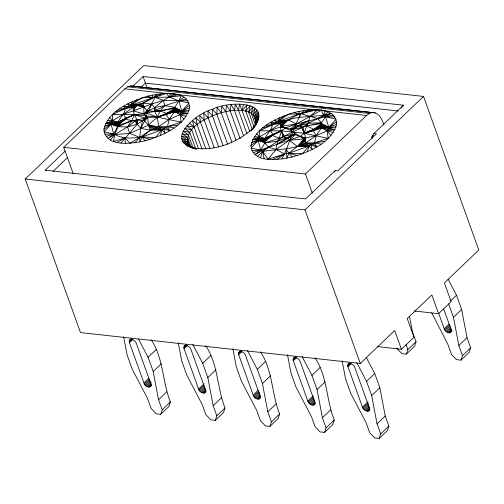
<?xml version="1.0" encoding="UTF-8"?>
<svg xmlns="http://www.w3.org/2000/svg" width="504" height="504" viewBox="0 0 504 504"><rect width="100%" height="100%" fill="white"/><g stroke="black" fill="none" stroke-linecap="round" stroke-linejoin="round"><path stroke-width="0.76" d="M189.662 107.919C188.364 88.238 159.907 93.303 147.143 96.277C130.164 101.713 108.782 110.244 103.887 129.263C105.695 148.012 132.539 143.514 145.108 140.818C162.49 135.532 184.149 127.058 189.662 107.919L181.755 111.056L174.478 111.642L166.818 113.457L157.387 117.142L147.678 117.338L137.019 120.047L131.676 120.809L117.64 125.843L111.119 124.274L104.404 126.479L111.529 123.077L117.917 122.226L125.181 119.24L134.852 121.206L137.019 120.047L144.686 120.884L152 129.629L161.872 129.875L167.454 126.655L181.144 122.157L180.123 114.61L181.755 111.056L189.076 102.955L178.945 100.857L169.161 97.089L142.134 97.776L125.238 108.555L112.442 114.584L112.732 120.62L111.119 124.274L103.994 131.891L113.683 133.881C122.1 139.23 132.388 138.342 141.845 136.987L161.872 129.875L165.236 133.188L163.8 128.841L158.552 126.706L148.497 125.15L129.723 133.352L114.616 134.625L108.02 138.449L113.683 133.881L117.835 126.674L131.676 120.809L136.993 120.059L137.277 124.123L140.692 128.413L150.293 130.252L161.872 129.875L160.43 135.5M336.685 124.135C335.393 104.454 306.936 109.513 294.172 112.487C277.194 117.93 255.811 126.46 250.916 145.48C252.724 164.228 279.569 159.73 292.131 157.034C309.519 151.748 331.172 143.275 336.685 124.135C324.904 129.793 310.596 126.712 300.239 136.414C284.489 141.75 268.764 147.143 253.102 152.731M257.55 156.303L262.685 151.528C276.986 148.768 292.496 150.331 305.582 142.922L305.134 138.31L295.224 134.675L290.405 129.055L293.908 127.922L297.461 125.704L299.71 125.811L301.682 127.569L304.41 133.358C313.923 128.589 324.595 126.378 334.933 129.667L327.153 130.826L316.21 135.557L305.663 137.97L304.032 138.965L303.994 143.716L308.902 146.091L312.266 149.398L310.823 145.058L305.582 142.922L304.032 138.965L292.811 131.777L281.837 126.145L280.539 123.341L274.774 120.084L275.776 122.642L280.539 123.341C295.924 114.206 314.54 118.459 330.958 113.368L325.534 116.726L296.289 124.016L285.434 127.865L281.434 130.82L264.72 139.381L258.149 140.49L251.433 142.689L258.558 139.293L264.94 138.442L272.204 135.456L272.777 134.347L281.434 130.82L304.41 133.358L328.173 138.373L327.153 130.826L328.784 127.273L336.105 119.171L325.534 116.726L323.549 115.492L321.464 110.174L296.289 124.016L290.405 129.055L280.804 126.769L270.308 130.498L259.755 136.83L252.567 139.791L258.558 139.293L259.755 136.83L259.472 130.794L272.261 124.772L289.164 113.992L298.973 114.093L317.627 109.752L309.821 116.487C309.217 122.655 305.26 127.222 304.41 133.358L305.663 137.97L305.582 142.922L308.902 146.091L307.459 151.71M129.238 341.769C129.408 337.037 135.853 340.433 136.338 343.482L150.835 383.752C152.365 389.264 144.371 386.757 143.968 382.996L129.465 342.726L129.238 341.769L131.96 339.161M183.853 347.791C184.029 343.06 190.474 346.456 190.959 349.505L205.456 389.775C206.987 395.287 198.986 392.78 198.582 389.019L184.086 348.749L183.853 347.791L186.581 345.183M223.215 145.858L212.398 115.813L212.543 109.21C226.964 101.26 274.768 99.628 253.537 128.048L258.457 119.183L255.761 122.982L254.936 125.477L257.437 121.798L253.537 128.048M238.474 353.814C238.644 349.089 245.095 352.479 245.58 355.528L260.077 395.798C261.601 401.316 253.607 398.803 253.203 395.041L238.707 354.772L238.474 353.814L241.202 351.206M293.095 359.837C293.265 355.112 299.716 358.508 300.201 361.551L314.698 401.82C316.222 407.339 308.228 404.825 307.824 401.064L293.328 360.795L293.095 359.837L295.823 357.229M347.716 365.866C347.886 361.135 354.337 364.531 354.816 367.58L369.319 407.843C370.843 413.362 362.849 410.848 362.445 407.087L347.949 366.817L347.716 365.866L350.444 363.252M227.613 144.182L216.796 114.131L217.161 107.604L221.275 112.726L231.834 142.046M328.173 138.373L314.483 142.865L308.902 146.091L288.868 153.203L284.621 153.947L276.047 149.499L268.575 147.281L264.865 142.884C262.975 135.834 272.084 131.727 272.261 124.772L270.415 122.554L273.987 123.688L280.539 123.341L280.804 126.769L281.837 126.145L282.057 122.56L277.622 121.634L279.392 117.816M121.029 143.029L137.277 124.123C137.957 118.018 131.783 113.356 133.51 107.125L142.972 103.1L161.879 93.637M258.558 139.293L258.149 140.49L251.023 148.1L260.713 150.097L262.685 151.528L268.059 159.245L276.047 149.499L289.359 140.194L295.224 134.675L291.747 135.79L288.212 138.203L285.995 138.083L282.901 136.773L280.293 127.096L280.539 123.341L272.261 124.772L266.377 125.187M281.912 158.987C289.359 145.517 291.759 130.171 299.603 116.953L298.973 114.093L299.181 111.29M188.439 144.232C183.166 127.121 208.832 116.827 221.275 112.726L221.829 106.275L225.767 111.623L236.055 140.207M145.108 140.818L141.845 136.987L155.421 137.56L161.872 129.875L153.682 128.961L148.497 125.15L147.678 117.338L145.215 118.232L142.701 120.506L140.692 128.413L139.709 137.397L139.948 141.964L141.845 136.987L150.293 130.252L158.552 126.706L169.18 119.341L180.123 114.61L187.91 113.457C173.905 109.198 158.017 114.194 148.497 125.15L150.293 130.252L139.709 137.397L130 143.224L124.992 138.09L113.558 141.41L114.616 134.625L117.835 126.674C115.952 119.618 125.055 115.51 125.238 108.555L123.385 106.338L128.747 106.426L133.51 107.125L123.285 114.282L112.732 120.62L105.538 123.575L111.529 123.077M221.275 112.726L225.767 111.623L226.472 105.242L230.183 110.836L240.206 138.688M225.767 111.623L230.183 110.836L231.021 104.517L234.454 110.382L243.684 136.036M230.183 110.836L234.454 110.382L235.418 104.114L238.505 110.269L246.947 133.724M234.454 110.382L238.505 110.269L239.595 104.032L249.656 131.015M276.047 149.499C276.268 142.689 280.167 137.365 281.434 130.82L259.472 130.794M144.686 120.884L146.979 110.515L151.666 104.076L154.892 97.367L157.084 94.191L152.933 97.694L142.972 103.1L143.854 106.955L143.911 113.854L147.678 117.338L144.686 120.884L140.692 128.413M243.495 104.284L242.267 110.496L238.505 110.269M252.271 129.383L245.675 111.063L247.054 104.857L242.267 110.496C248.025 111.025 254.81 113.589 256.19 119.883M163.8 128.841L169.779 130.656L167.454 126.655L169.18 119.341L174.478 111.642L174.731 107.333L178.945 100.857L181.163 95.766L169.161 97.089L163.441 100.34L154.514 107.629L143.911 113.854L134.404 114.61L112.442 114.584M310.823 145.058L316.808 146.872L314.483 142.865L316.21 135.557L321.502 127.858L321.943 125.175L321.533 122.793L317.526 118.541L300.945 113.734L299.603 116.953M254.218 127.342L248.68 111.951L250.217 105.745L245.675 111.063M255.433 124.885L251.213 113.161L252.951 106.936L248.68 111.951M304.032 138.965L300.712 145.177L308.902 146.091L299.023 145.845L304.032 138.965L302.368 144.465L308.902 146.091L302.45 153.777L288.868 153.203L286.14 149.215L286.971 158.18L288.868 153.203L297.316 146.462L304.032 138.965L289.359 140.194L288.212 138.203L292.244 134.423L295.224 134.675L292.137 134.744L288.212 138.203L277.036 144.238L292.244 134.423L284.036 136.263L279.373 138.241L264.865 142.884L258.149 140.49L250.916 145.48M282.901 136.773C274.705 144.358 264.638 149.184 255.043 154.659L260.713 150.097L258.149 140.49L264.94 138.442L281.434 130.82L284.036 136.263L302.841 127.128L308.297 123.272L323.549 115.492L324.954 110.905M256.41 123.448L253.247 114.654L255.207 108.41L251.213 113.161M123.631 336.672L127.115 354.967L132.237 369.199L147.571 398.5L151.213 408.612L156.208 413.841L160.713 414.338L162.2 409.828L170.383 401.997C162.332 381.704 163.636 358.376 151.137 339.677M170.383 401.997L168.89 406.507L160.713 414.338M178.252 342.695L181.73 360.99L186.858 375.222L202.186 404.523L205.827 414.635L210.829 419.864L215.334 420.361L216.821 415.85L225.004 408.019C216.953 387.727 218.257 364.398 205.758 345.706M225.004 408.019L223.511 412.53L215.334 420.361M232.867 348.718L236.351 367.013L241.479 381.245L256.807 410.546L260.448 420.657L265.444 425.886L269.949 426.384L271.442 421.873L279.619 414.042C271.574 393.75 272.872 370.421 260.379 351.729M279.619 414.042L278.132 418.553L269.949 426.384M287.488 354.747L290.972 373.036L296.094 387.274L311.428 416.569L315.069 426.686L320.065 431.909L324.57 432.407L326.063 427.896L334.24 420.065C326.189 399.779 327.493 376.45 314.994 357.752M334.24 420.065L332.753 424.576L324.57 432.407M396.869 348.39L401.864 353.613L406.369 354.11L407.862 349.6L416.039 341.769L412.398 331.657L409.494 316.411M342.109 360.769L345.593 379.058L350.715 393.296L366.049 422.591L369.69 432.709L374.686 437.938L379.191 438.43L380.684 433.919L388.861 426.088L385.22 415.976L379.852 387.778L374.724 373.54L366.332 357.5M416.039 341.769L414.546 346.279L406.369 354.11M388.861 426.088L387.368 430.605L379.191 438.43M431.745 312.864L447.848 344.295L451.483 354.413L456.485 359.636L460.99 360.133L462.477 355.622L470.66 347.791L467.019 337.68L461.645 309.481L456.523 295.243L448.125 279.197M470.66 347.791L469.167 352.302L460.99 360.133M260.587 157.626L262.685 151.528L268.575 147.281M256.322 120.815L254.741 116.418L256.952 110.149L253.247 114.654M117.64 125.843L125.181 119.24L125.748 118.131L123.285 114.282L133.264 110.88L135.034 106.35L130.593 105.418L127.745 103.868L128.747 106.426M255.66 118.415L258.823 114.313L256.007 120.62L258.924 116.676L255.761 122.982L255.66 118.415L258.161 112.127L254.741 116.418M181.333 112.228L189.069 110.634L181.755 111.056L174.724 110.722L166.818 113.457L160.114 110.937L156.87 110.351L151.666 104.076L143.854 106.955L136.597 105.607L133.264 110.88L143.911 113.854L146.374 112.965L148.945 110.83L151.666 104.076L163.441 100.34L187.916 100.768M170.598 93.536L169.161 97.089L166.471 93.423L154.892 97.367L163.441 100.34L164.713 105.657L160.114 110.937L157.387 117.142L158.552 126.706L161.872 129.875L155.345 128.255L148.497 125.15L156.971 127.499L161.872 129.875M301.682 127.569L293.404 129.2L297.461 125.704L293.511 128.898L290.405 129.055L293.404 129.2L308.788 120.639L297.461 125.704L296.289 124.016L281.837 126.145L283.62 121.823L277.622 121.634L284.212 115.775M328.356 128.438L336.099 126.85L328.784 127.273L321.76 123.543L313.992 129.333L313.28 130.738L304.41 133.358L301.959 127.462L299.71 125.811L308.297 123.272L321.533 122.793L325.534 116.726L333.22 115.044M132.369 101.6L130.593 105.418L133.51 107.125L125.238 108.555L119.347 108.971M250.532 131.008L255.874 124.475L252.019 130.038M334.184 172.255L335.229 170.572L337.8 170.856L376.444 133.862L373.874 133.579L371.782 136.949L372.317 138.424M252.328 129.496L253.796 127.191L250.998 130.826M298.973 114.093L288.414 119.87L281.837 126.145L285.22 121.124L277.622 121.634L298.973 114.093L294.172 112.487M110.527 140.087L114.616 134.625L127.512 126.964L134.852 121.206L137.277 124.123L147.678 117.338L145.19 118.358L142.701 120.506M401.165 108.139L403.496 105.223L143.111 76.501L132.924 86.253M281.837 126.145L286.839 120.462L277.622 121.634L288.414 119.87L296.289 124.016M134.889 142.771L139.709 137.397L129.723 133.352L127.512 126.964L131.676 120.809L134.404 114.61L157.387 117.142L181.144 122.157M183.928 97.152L178.945 100.857L181.755 111.056L174.731 107.333C164.732 110.993 153.972 110.66 143.911 113.854L146.979 110.515C156.334 112.638 165.696 109.815 174.869 108.108L181.755 111.056L189.662 105.349M216.796 114.131L212.543 109.21C197.423 112.707 162.918 140.402 194.638 148.497L185.409 144.547L190.065 145.795L192.1 147.294L187.664 146.021L194.638 148.497M313.494 109.639L300.945 113.734L304.114 110.407M438.593 313.683L431.846 294.953L407.245 318.503L413.986 337.233L401.43 349.253L394.682 330.523L360.291 363.447L80.495 332.59L25.2 179.008L143.709 65.57L423.505 96.428L478.8 250.009L444.408 282.927L451.149 301.657L438.593 313.683L414.376 311.012M73.307 173.867L63.75 147.332L124.86 88.836L127.707 86.795L130.731 85.913L372.437 112.568C379.254 112.304 382.24 119.593 383.859 125.055M46.683 170.541L45.209 170.213L65.016 151.257M53.134 171.328L67.838 157.254M140.792 87.425L145.316 83.091L398.053 110.968M129.522 340.187L130.612 339.142M129.251 340.899L131.437 338.814M63.75 147.332L305.449 173.987L366.559 115.492L369.413 113.45L372.437 112.568M129.465 342.726L132.741 339.595M335.229 170.572L305.6 198.929L45.209 170.213M373.874 133.579L403.496 105.223M371.782 136.949L373.477 135.33M162.2 409.828L158.558 399.71L153.191 371.511L148.069 357.273L156.246 349.448M25.2 179.008L304.996 209.866L423.505 96.428M153.191 371.511L161.368 363.68M143.968 382.996L148.875 378.296M144.434 383.972L149.341 379.279M184.143 346.21L185.233 345.164M183.872 346.928L186.058 344.837M145.102 384.917L150.009 380.218M184.086 348.749L187.362 345.618M145.927 385.755L150.287 381.578M146.853 386.429L151.213 382.252M147.817 386.889L151.087 383.758M148.749 387.116L151.477 384.508M149.594 387.091L151.225 385.522M150.287 386.807L151.376 385.762M158.558 399.71L166.742 391.879M216.821 415.85L213.179 405.733L207.812 377.534L202.69 363.302L210.867 355.471M207.812 377.534L215.989 369.703M198.582 389.019L204.038 383.796M199.048 390.001L203.956 385.302M238.493 352.951L240.673 350.86M199.723 390.94L204.63 386.24M238.707 354.772L241.977 351.641M200.548 391.778L204.907 387.601M201.474 392.452L205.286 388.798M202.432 392.918L205.708 389.781M203.37 393.139L206.098 390.531M204.214 393.114L205.846 391.545M204.907 392.83L205.997 391.784M213.179 405.733L221.363 397.902M271.442 421.873L267.8 411.755L262.433 383.557L257.305 369.325L265.488 361.494M262.433 383.557L270.61 375.726M253.203 395.041L258.111 390.342M253.669 396.024L258.577 391.325M293.378 358.256L294.468 357.216M293.114 358.974L295.294 356.889M254.337 396.963L259.245 392.269M293.328 360.795L296.598 357.664M255.163 397.801L259.529 393.624M256.089 398.475L259.906 394.821M257.053 398.941L260.329 395.81M257.991 399.168L260.171 397.076M258.829 399.136L260.467 397.568M267.8 411.755L275.978 403.931M326.063 427.896L322.421 417.784L317.054 389.579L311.926 375.348L320.109 367.517M317.054 389.579L325.231 381.755M307.824 401.064L313.28 395.842M308.291 402.047L313.198 397.347M347.999 364.285L349.089 363.239M347.735 364.997L349.915 362.911M308.958 402.986L313.866 398.292M347.949 366.817L351.219 363.686M309.784 403.824L314.149 399.647M310.71 404.498L314.527 400.844M311.674 404.964L314.943 401.833M312.606 405.191L315.334 402.576M313.45 405.159L315.088 403.591M314.143 404.876L315.239 403.83M322.421 417.784L330.599 409.954M380.684 433.919L377.042 423.807L371.669 395.609L366.547 381.37L374.724 373.54M450.526 300.989L456.523 295.243M371.669 395.609L379.852 387.778M462.477 355.622L458.835 345.511L453.468 317.306L461.645 309.481M362.445 407.087L367.901 401.871M443.734 309.047L451.111 329.547C452.642 335.066 444.641 332.552 444.245 328.791L449.152 324.091M362.911 408.07L368.367 402.854M444.711 329.774L449.618 325.074M363.579 409.015L368.487 404.315M445.379 330.712L450.286 326.019M364.405 409.846L368.771 405.67M446.204 331.55L450.563 327.373M365.331 410.521L369.149 406.867M447.13 332.224L450.948 328.57M366.295 410.987L369.564 407.856M448.094 332.69L451.364 329.559M367.227 411.214L369.955 408.605M449.026 332.917L451.754 330.309M368.071 411.182L369.709 409.62M449.87 332.886L452.05 330.8M368.764 410.899L369.854 409.859M377.042 423.807L385.22 415.976M458.835 345.511L467.019 337.68M288.212 138.203L292.226 134.492L295.224 134.675M137.183 99.559L130.593 105.418L136.597 105.607M251.225 129.887C234.946 143.804 211.718 152.454 190.399 147.212L196.188 148.951M297.461 125.704L293.423 129.137L290.405 129.055M148.945 110.83L146.406 112.846L143.911 113.854M323.549 115.492L328.192 111.983M106.079 136.515L113.683 133.881L111.119 124.274L117.69 123.171L125.181 119.24L117.552 124.979L111.119 124.274L103.887 129.263M277.03 159.434L284.621 153.947L268.059 159.245M336.691 121.565L328.784 127.273L321.747 126.939L313.992 129.333L306.438 125.899L302.841 127.128L299.71 125.811M174.869 108.108L166.818 113.457L166.251 114.521L157.387 117.142L146.368 113.003M125.181 119.24L117.571 124.085L111.119 124.274L117.835 126.674L127.512 126.964L137.277 124.123L136.893 120.116L131.676 120.809L136.483 120.33L137.277 124.123M313.992 129.333L321.943 125.175L328.784 127.273L321.899 126.044L313.992 129.333L321.899 124.324L328.784 127.273L325.534 116.726L334.946 116.985M174.434 93.958L169.161 97.089L177.925 94.689M117.079 142.393L124.992 138.09L125.357 143.306M300.945 113.734L308.908 109.853M272.387 159.522L284.621 153.947M330.958 113.368L317.526 118.541M133.264 110.88L143.854 106.955L146.979 110.515M284.036 136.263L285.995 138.083L277.54 141.183L264.865 142.884L260.713 150.097L251.761 150.532M302.841 127.128L304.41 133.358L313.677 130.013L321.502 127.858L327.814 129.629L334.933 129.667M333.207 132.558L327.153 130.826L321.502 127.858L313.28 130.738L316.21 135.557L305.582 142.922L304.586 138.638L300.239 136.414L305.663 137.97M152.151 95.073L152.933 97.694L130.593 105.418L138.19 104.908L143.854 106.955L141.385 103.654L130.593 105.418L139.816 104.246L143.854 106.955M115.681 111.73L125.238 108.555M262.71 127.947L272.261 124.772M304.41 133.358L321.502 127.858M111.119 124.274L117.917 122.226L134.404 114.61L145.221 118.194M186.19 98.828L164.713 105.657L154.514 107.629L154.646 111.359L157.387 117.142L174.478 111.642L180.785 113.413L187.91 113.457M105.538 123.575L112.064 121.855L117.917 122.226L134.404 114.61L125.748 118.131L117.917 122.226L112.732 120.62L107.276 120.595M252.567 139.791L259.094 138.071L264.94 138.442L281.434 130.82L283.765 136.389L285.995 138.083M321.533 122.793L306.438 125.899L321.76 123.543M169.779 130.656L165.659 127.764L158.552 126.706L167.454 126.655L177.792 125.105M316.808 146.872L312.688 143.98L305.582 142.922L314.483 142.865L324.815 141.322M133.51 107.125L126.958 107.478L123.385 106.338M104.731 134.316L113.683 133.881M308.902 146.091L297.316 146.462L289.359 140.194M258.149 140.49L264.581 141.196L272.204 135.456L264.669 142.059L258.149 140.49L264.594 140.301L272.204 135.456L279.373 138.241M254.299 136.811L259.755 136.83L264.94 138.442L272.777 134.347L270.308 130.498L280.539 123.341L281.327 126.447L285.434 127.865L280.293 127.096M270.415 122.554L275.776 122.642M375.43 112.902L130.731 85.913M127.707 86.795L369.413 113.45M124.86 88.836L366.559 115.492M377.219 346.582L401.43 349.253M142.972 103.1L151.666 104.076M174.731 107.333L164.713 105.657L154.671 111.346L154.514 107.629L155.194 111.107L160.114 110.937L154.778 111.296L154.514 107.629M198.582 148.85L191.722 129.793L184.741 128.482L189.775 132.401L195.848 149.26M189.775 132.401L183.179 131.16L188.376 134.971L193.127 148.163M188.376 134.971L182.158 133.774L187.551 137.466L190.984 146.992M314.483 142.865L321.01 144.169M167.454 126.655L173.981 127.953M187.551 137.466L181.692 136.282L187.305 139.828L189.416 145.694M187.305 139.828L181.793 138.644L187.652 142.034L190.065 145.795L183.664 142.808L188.578 144.031L182.448 140.83L187.652 142.034M147.143 96.277L152.933 97.694M196.554 148.844L193.561 148.1L196.276 148.957M297.316 155.56L288.868 153.203L292.131 157.034M141.845 136.987L150.293 139.343M169.18 119.341L166.251 114.521L174.478 111.642L180.123 114.61L186.184 116.342M191.722 129.793L186.82 125.767L194.172 127.191L202.091 149.178M189.391 123.07L194.172 127.191L192.408 120.418L197.102 124.645L205.808 148.831M209.941 148.573L200.447 122.188L195.836 117.854L197.102 124.645M256.612 133.799L259.755 136.83M109.588 117.583L112.732 120.62M214.181 147.722L204.151 119.876L199.622 115.422L200.447 122.188M218.717 147.048L208.165 117.734L203.711 113.148L204.151 119.876M212.398 115.813L208.032 111.063L208.165 117.734M327.153 130.826L330.945 135.469M180.123 114.61L183.916 119.259M356.693 362.534L366.547 381.37M302.072 356.511L311.926 375.348M247.451 350.488L257.305 369.325M192.83 344.465L202.69 363.302M138.575 339.135L148.069 357.273M448.598 303.786L453.468 317.306M438.707 313.419L444.245 328.791M406.041 344.541L407.862 349.6M305.449 173.987L312.354 193.152M304.996 209.866L360.291 363.447M147.181 88.282L143.111 76.501M262.685 151.528L264.109 158.609M174.919 108.958L166.818 113.457L174.869 109.828L181.755 111.056L174.919 108.958"/></g></svg>
